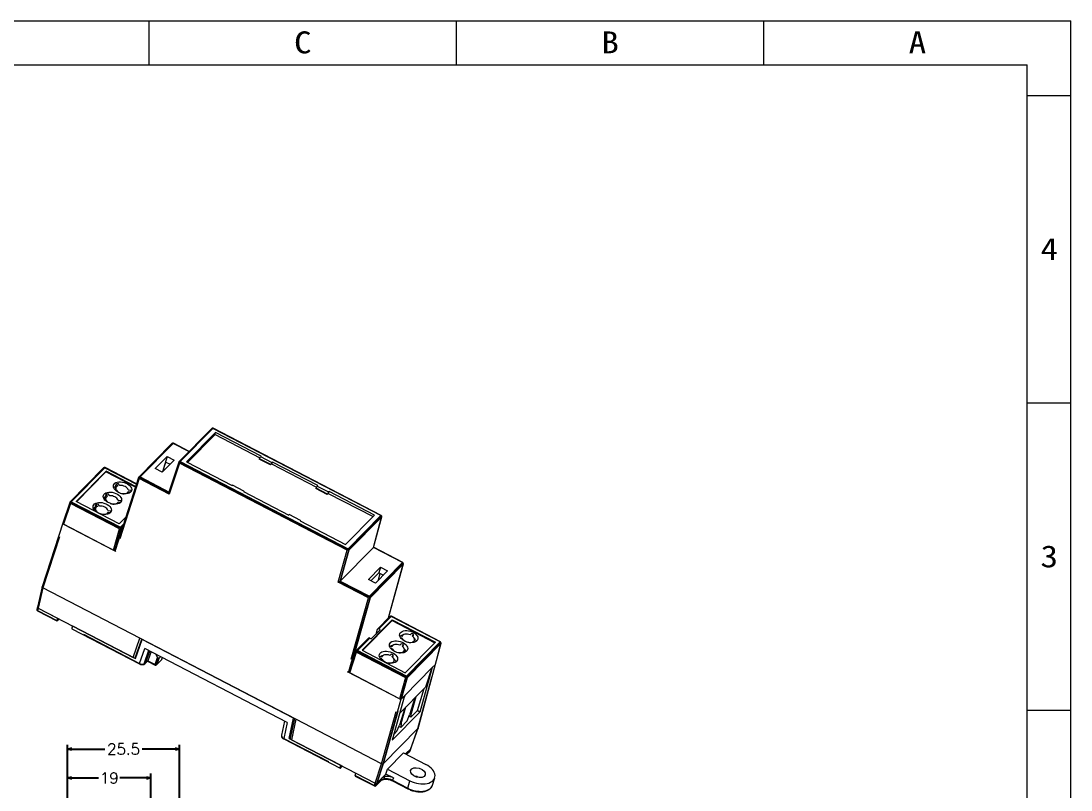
# Model space of a CAD drawing. Header units: millimetres. Extents: x 2553 to 2973, y 1029 to 1326.
# Drawn here: x 2733.4 to 2972.6, y 1150.9 to 1326.1 of the extents above; entities that cross this region are included whole.
import ezdxf
from ezdxf.enums import TextEntityAlignment as Align

# ---------------------------------------------------------------- set-up
doc = ezdxf.new("R2010")
doc.units = ezdxf.units.MM
doc.layers.add('16', color=7, linetype='Continuous', true_color=0xffffff)
doc.layers.add('dim', color=82, linetype='Continuous', lineweight=9)
doc.styles.add('TEXTSTYLE_0', font='txt', dxfattribs={"width": 0.8})
doc.styles.add('TXT', font='txt.shx', dxfattribs={"bigfont": 'gbcbig.shx'})
doc.dimstyles.new('1', dxfattribs={"dimtxt": 2.5, "dimasz": 1, "dimexe": 1, "dimexo": 1, "dimgap": 0.5, "dimtad": 0, "dimdec": 1, "dimzin": 9, "dimdsep": 46, "dimtxsty": 'TXT', "dimblk": 'OPEN30', "dimcen": 0.1, "dimclrd": 5, "dimclre": 5, "dimclrt": 2, "dimadec": 1, "dimazin": 0, "dimtfac": 1, "dimtdec": 1, "dimtmove": 0, "dimatfit": 3, "dimfxl": 1, "dimtfill": 1, "dimarcsym": 0})

# ---------------------------------------------------------------- blocks, each defined once
blk = doc.blocks.new('_Open30')
at = {"color": 0, "linetype": 'ByBlock', "lineweight": -2}
for p, q in [((-1, 0.27), (0, 0)), ((0, 0), (-1, -0.27)), ((0, 0), (-1, 0))]:
    blk.add_line(p, q, dxfattribs=at)
blk = doc.blocks.new('*D37')
at = {"color": 5, "lineweight": -2, "transparency": 16777216}
for p, q in [((2744.01, 1144.14), (2744.01, 1154.69)), ((2745.01, 1153.69), (2751.35, 1153.69)), ((2762.01, 1153.69), (2755.68, 1153.69)), ((2763.01, 1144.11), (2763.01, 1154.69))]:
    blk.add_line(p, q, dxfattribs=at)
at = {"layer": 'Defpoints', "color": 0, "lineweight": 18, "transparency": 16777216}
for p in [(2763.01, 1153.69), (2744.01, 1143.14), (2763.01, 1143.11)]:
    blk.add_point(p, dxfattribs=at)
at = {"color": 5, "lineweight": -2, "transparency": 16777216, "rotation": 180}
blk.add_blockref('_Open30', (2744.01, 1153.69), dxfattribs=at)
at = {"color": 5, "lineweight": -2, "transparency": 16777216}
blk.add_blockref('_Open30', (2763.01, 1153.69), dxfattribs=at)
at = {"color": 2, "lineweight": 18, "transparency": 16777216, "insert": (2753.51, 1153.69), "char_height": 2.5, "attachment_point": 5, "style": 'TXT', "bg_fill": 3, "box_fill_scale": 1.1, "bg_fill_color": 256, "bg_fill_true_color": 13158600, "bg_fill_transparency": 11544476}
blk.add_mtext('19', dxfattribs=at)
blk = doc.blocks.new('*D38')
at = {"color": 5, "lineweight": -2, "transparency": 16777216}
for p, q in [((2744.01, 1153.12), (2744.01, 1161.27)), ((2745.01, 1160.27), (2752.51, 1160.27)), ((2768.51, 1160.27), (2761.01, 1160.27)), ((2769.51, 1144.32), (2769.51, 1161.27))]:
    blk.add_line(p, q, dxfattribs=at)
at = {"layer": 'Defpoints', "color": 0, "lineweight": 18, "transparency": 16777216}
for p in [(2769.51, 1160.27), (2744.01, 1152.12), (2769.51, 1143.32)]:
    blk.add_point(p, dxfattribs=at)
at = {"color": 5, "lineweight": -2, "transparency": 16777216, "rotation": 180}
blk.add_blockref('_Open30', (2744.01, 1160.27), dxfattribs=at)
at = {"color": 5, "lineweight": -2, "transparency": 16777216}
blk.add_blockref('_Open30', (2769.51, 1160.27), dxfattribs=at)
at = {"color": 2, "lineweight": 18, "transparency": 16777216, "insert": (2756.76, 1160.27), "char_height": 2.5, "attachment_point": 5, "style": 'TXT', "bg_fill": 3, "box_fill_scale": 1.1, "bg_fill_color": 256, "bg_fill_true_color": 13158600, "bg_fill_transparency": 12182764}
blk.add_mtext('25.5', dxfattribs=at)
blk = doc.blocks.new('SUN_6HWZ35TKXU86YGHH1AY77V3D6FJ')
at = {"color": 7, "linetype": 'Continuous'}
for p, q in [((-420, 297), (0, 297)), ((-210, 287), (-210, 297)), ((-140, 287), (-140, 297)), ((-70, 287), (-70, 297)), ((0, 0), (0, 297)), ((-410, 287), (-10, 287)), ((-10, 10), (-10, 287)), ((-10, 280), (0, 280)), ((-10, 210), (0, 210)), ((-10, 140), (0, 140))]:
    blk.add_line(p, q, dxfattribs=at)
at = {"color": 2, "linetype": 'Continuous', "style": 'TEXTSTYLE_0', "width": 1.2}
for s, p, p2 in [('C', (-176.98, 289.63), (-172.98, 289.63)), ('B', (-106.98, 289.63), (-102.98, 289.63)), ('A', (-36.98, 289.63), (-32.98, 289.63)), ('4', (-6.95, 242.54), (-2.95, 242.54)), ('3', (-6.95, 172.54), (-2.95, 172.54))]:
    blk.add_text(s, height=5, dxfattribs=at).set_placement(p, p2, align=Align.FIT)

msp = doc.modelspace()

# ---------------------------------------------------------------- linework, layer by layer
at = {"layer": '16', "color": 7, "linetype": 'Continuous', "lineweight": 18}
for p, q in [((2776.85, 1233.317), (2769.406, 1225.758)), ((2771.104, 1225.689), (2777.705, 1232.391)), ((2777.631, 1231.917), (2771.364, 1225.554)), ((2815.425, 1213.506), (2777.202, 1233.372)), ((2777.534, 1231.819), (2777.705, 1232.391)), ((2777.631, 1231.917), (2787.825, 1226.619)), ((2788.076, 1227.001), (2777.705, 1232.391)), ((2767.767, 1229.883), (2760.233, 1222.235)), ((2771.693, 1228.081), (2768.119, 1229.939)), ((2788.076, 1227.001), (2787.985, 1226.908)), ((2766.673, 1226.932), (2763.942, 1224.158)), ((2768.27, 1226.102), (2765.539, 1223.328)), ((2766.673, 1226.932), (2765.627, 1223.418)), ((2765.699, 1223.491), (2766.386, 1225.666)), ((2766.386, 1225.666), (2767.349, 1225.166)), ((2766.673, 1226.932), (2768.27, 1226.102)), ((2769.334, 1225.641), (2767.099, 1218.762)), ((2771.104, 1225.689), (2781.475, 1220.299)), ((2787.712, 1226.417), (2787.689, 1226.34)), ((2790.271, 1224.998), (2787.689, 1226.34)), ((2787.712, 1226.417), (2787.985, 1226.908)), ((2790.294, 1225.075), (2787.712, 1226.417)), ((2787.985, 1226.908), (2790.567, 1225.566)), ((2790.544, 1225.276), (2790.271, 1224.998)), ((2790.294, 1225.075), (2790.271, 1224.998)), ((2790.567, 1225.566), (2790.294, 1225.075)), ((2790.499, 1225.229), (2800.734, 1219.91)), ((2790.544, 1225.276), (2790.658, 1225.659)), ((2790.658, 1225.659), (2790.567, 1225.566)), ((2800.986, 1220.291), (2790.658, 1225.659)), ((2752.225, 1224.338), (2744.585, 1216.581)), ((2745.945, 1216.648), (2752.792, 1223.6)), ((2746.015, 1216.612), (2752.747, 1223.447)), ((2759.704, 1220.689), (2752.578, 1224.394)), ((2752.792, 1223.6), (2752.747, 1223.447)), ((2759.469, 1219.953), (2752.747, 1223.447)), ((2759.517, 1220.105), (2752.792, 1223.6)), ((2765.539, 1223.328), (2763.942, 1224.158)), ((2755.029, 1219.864), (2754.809, 1219.343)), ((2755.01, 1219.819), (2754.844, 1220.018)), ((2760.161, 1222.116), (2754.848, 1205.527)), ((2755.43, 1220.23), (2755.078, 1220.65)), ((2755.925, 1220.336), (2755.573, 1220.756)), ((2781.566, 1220.391), (2781.475, 1220.299)), ((2784.148, 1219.049), (2781.566, 1220.391)), ((2800.622, 1219.707), (2800.895, 1220.198)), ((2800.986, 1220.291), (2800.895, 1220.198)), ((2800.895, 1220.198), (2803.477, 1218.856)), ((2752.566, 1217.629), (2752.409, 1217.101)), ((2752.716, 1217.516), (2752.497, 1216.995)), ((2752.697, 1217.471), (2752.531, 1217.67)), ((2753.117, 1217.882), (2752.765, 1218.302)), ((2753.612, 1217.988), (2753.26, 1218.408)), ((2755.51, 1218.851), (2755.48, 1218.82)), ((2756.026, 1218.582), (2756.022, 1218.578)), ((2757.827, 1219.347), (2758.488, 1219.241)), ((2757.849, 1218.973), (2758.453, 1218.876)), ((2784.148, 1219.049), (2784.057, 1218.957)), ((2784.057, 1218.957), (2794.385, 1213.589)), ((2784.239, 1218.928), (2784.148, 1219.049)), ((2784.222, 1218.871), (2784.239, 1218.928)), ((2800.599, 1219.631), (2800.622, 1219.707)), ((2803.181, 1218.289), (2800.599, 1219.631)), ((2803.204, 1218.365), (2800.622, 1219.707)), ((2803.181, 1218.289), (2803.454, 1218.566)), ((2803.181, 1218.289), (2803.204, 1218.365)), ((2803.477, 1218.856), (2803.204, 1218.365)), ((2803.409, 1218.52), (2813.605, 1213.22)), ((2803.454, 1218.566), (2803.568, 1218.949)), ((2803.568, 1218.949), (2803.477, 1218.856)), ((2813.939, 1213.558), (2803.568, 1218.949)), ((2744.513, 1216.463), (2742.956, 1211.71)), ((2755.757, 1211.549), (2745.945, 1216.648)), ((2750.119, 1214.723), (2750.277, 1215.252)), ((2750.404, 1215.168), (2750.184, 1214.647)), ((2750.385, 1215.124), (2750.218, 1215.323)), ((2750.804, 1215.534), (2750.453, 1215.954)), ((2751.299, 1215.64), (2750.947, 1216.06)), ((2753.197, 1216.503), (2753.167, 1216.472)), ((2753.713, 1216.234), (2753.709, 1216.23)), ((2755.514, 1216.999), (2756.176, 1216.893)), ((2755.536, 1216.625), (2756.14, 1216.528)), ((2750.884, 1214.155), (2750.854, 1214.124)), ((2751.401, 1213.886), (2751.397, 1213.882)), ((2753.202, 1214.651), (2753.863, 1214.545)), ((2753.223, 1214.277), (2753.828, 1214.18)), ((2755.757, 1211.549), (2757.269, 1213.084)), ((2794.476, 1213.681), (2794.385, 1213.589)), ((2797.058, 1212.339), (2794.476, 1213.681)), ((2807.338, 1206.856), (2813.939, 1213.558)), ((2813.698, 1206.228), (2815.576, 1213.162)), ((2742.955, 1211.709), (2738.243, 1197.206)), ((2754.998, 1205.301), (2743.105, 1211.482)), ((2743.106, 1211.483), (2754.467, 1205.578)), ((2797.058, 1212.339), (2796.967, 1212.247)), ((2796.967, 1212.247), (2807.338, 1206.856)), ((2797.149, 1212.218), (2797.058, 1212.339)), ((2797.149, 1212.218), (2797.132, 1212.161)), ((2754.868, 1205.589), (2754.861, 1205.582)), ((2813.671, 1206.188), (2806.141, 1198.543)), ((2820.356, 1202.788), (2813.703, 1206.246)), ((2812.532, 1198.904), (2815.263, 1201.677)), ((2814.129, 1198.074), (2816.86, 1200.847)), ((2815.263, 1201.677), (2814.898, 1200.452)), ((2815.263, 1201.677), (2816.86, 1200.847)), ((2817.129, 1190.173), (2820.507, 1202.443)), ((2814.129, 1198.074), (2812.532, 1198.904)), ((2813.088, 1198.615), (2814.898, 1200.452)), ((2814.815, 1198.876), (2815.233, 1200.279)), ((2814.884, 1198.841), (2814.815, 1198.876)), ((2814.898, 1200.452), (2815.939, 1199.912)), ((2738.248, 1197.224), (2737.152, 1192.618)), ((2760.49, 1185.508), (2738.397, 1196.991)), ((2737.152, 1192.618), (2737.022, 1192.072)), ((2737.176, 1191.736), (2741.536, 1189.47)), ((2737.305, 1192.4), (2741.686, 1190.122)), ((2737.305, 1192.4), (2758.947, 1181.151)), ((2741.686, 1190.122), (2741.535, 1189.59)), ((2742.034, 1189.942), (2741.606, 1189.507)), ((2817.977, 1189.721), (2811.13, 1182.769)), ((2817.931, 1189.568), (2811.199, 1182.733)), ((2817.41, 1190.459), (2814.614, 1187.62)), ((2828.937, 1184.706), (2817.762, 1190.514)), ((2817.931, 1189.568), (2817.977, 1189.721)), ((2817.931, 1189.568), (2827.673, 1184.504)), ((2817.977, 1189.721), (2827.788, 1184.621)), ((2745.129, 1188.333), (2744.978, 1187.801)), ((2744.978, 1187.681), (2760.403, 1179.664)), ((2745.129, 1188.333), (2759.463, 1180.883)), ((2813.196, 1185.378), (2815.245, 1187.458)), ((2814.571, 1187.548), (2814.202, 1186.399)), ((2815.245, 1187.458), (2814.896, 1187.639)), ((2822.014, 1186.311), (2822.323, 1186.625)), ((2822.53, 1186.043), (2822.839, 1186.357)), ((2759.463, 1180.883), (2761.006, 1185.239)), ((2796.002, 1167.051), (2760.49, 1185.508)), ((2795.486, 1167.319), (2761.006, 1185.239)), ((2812.565, 1185.54), (2809.769, 1182.701)), ((2812.847, 1185.559), (2813.196, 1185.378)), ((2820.191, 1185.921), (2819.674, 1186.004)), ((2819.701, 1183.963), (2820.01, 1184.277)), ((2820.213, 1185.547), (2819.883, 1185.6)), ((2820.213, 1185.985), (2820.187, 1185.922)), ((2820.217, 1183.695), (2820.527, 1184.009)), ((2827.788, 1184.621), (2820.941, 1177.67)), ((2822.115, 1184.558), (2822.154, 1184.511)), ((2822.61, 1184.664), (2822.716, 1184.537)), ((2822.943, 1184.585), (2823.044, 1185.142)), ((2827.815, 1179.612), (2829.088, 1184.363)), ((2794.03, 1166.356), (2761.614, 1183.204)), ((2763.027, 1182.47), (2762.306, 1180.393)), ((2764.047, 1181.94), (2764.499, 1181.121)), ((2809.698, 1182.584), (2808.14, 1177.83)), ((2811.13, 1182.769), (2820.941, 1177.67)), ((2817.878, 1183.573), (2817.362, 1183.656)), ((2817.388, 1181.615), (2817.698, 1181.929)), ((2817.9, 1183.199), (2817.57, 1183.252)), ((2817.901, 1183.637), (2817.874, 1183.574)), ((2817.905, 1181.347), (2818.214, 1181.661)), ((2819.802, 1182.21), (2819.841, 1182.163)), ((2820.297, 1182.316), (2820.403, 1182.189)), ((2820.63, 1182.237), (2820.731, 1182.794)), ((2821.018, 1182.394), (2820.69, 1182.564)), ((2761.676, 1179.73), (2762.275, 1180.338)), ((2762.246, 1180.309), (2763.951, 1179.423)), ((2764.303, 1179.479), (2765.439, 1180.632)), ((2764.822, 1180.921), (2765.223, 1181.328)), ((2765.505, 1180.734), (2765.649, 1181.107)), ((2815.566, 1181.225), (2815.049, 1181.308)), ((2815.587, 1180.851), (2815.258, 1180.904)), ((2815.588, 1181.289), (2815.561, 1181.226)), ((2817.49, 1179.862), (2817.529, 1179.815)), ((2817.984, 1179.968), (2818.09, 1179.841)), ((2818.317, 1179.889), (2818.419, 1180.446)), ((2823.856, 1164.996), (2827.816, 1179.612)), ((2827.011, 1178.775), (2827.785, 1179.56)), ((2827.786, 1179.561), (2827.08, 1178.844)), ((2819.651, 1171.698), (2807.758, 1177.879)), ((2808.16, 1177.892), (2808.152, 1177.884)), ((2819.651, 1171.699), (2808.29, 1177.603)), ((2820.82, 1172.489), (2827.011, 1178.775)), ((2827.08, 1178.844), (2824.289, 1168.711)), ((2827.011, 1178.775), (2825.558, 1174.402)), ((2819.644, 1168.397), (2825.558, 1174.402)), ((2820.752, 1172.419), (2817.961, 1162.287)), ((2820.752, 1172.419), (2820.045, 1171.703)), ((2820.82, 1172.489), (2820.046, 1171.703)), ((2820.82, 1172.489), (2820.533, 1171.625)), ((2822.323, 1168.447), (2823.403, 1172.214)), ((2823.725, 1169.076), (2825.204, 1174.042)), ((2820.814, 1169.585), (2819.615, 1165.697)), ((2820.01, 1166.099), (2821.09, 1169.866)), ((2823.127, 1171.933), (2821.927, 1168.045)), ((2794.484, 1162.681), (2795.486, 1167.319)), ((2795.703, 1167.206), (2794.745, 1162.773)), ((2824.289, 1168.711), (2817.961, 1162.287)), ((2821.361, 1166.676), (2821.927, 1168.045)), ((2822.211, 1167.539), (2821.805, 1167.75)), ((2822.089, 1168.568), (2822.323, 1168.447)), ((2823.725, 1169.076), (2822.211, 1167.539)), ((2822.211, 1167.539), (2822.323, 1168.447)), ((2824.289, 1168.711), (2823.678, 1169.029)), ((2793.431, 1166.667), (2792.732, 1163.429)), ((2815.513, 1156.91), (2796.002, 1167.051)), ((2815.908, 1156.914), (2823.829, 1164.957)), ((2819.048, 1164.328), (2819.615, 1165.697)), ((2819.899, 1165.191), (2819.493, 1165.402)), ((2819.776, 1166.22), (2820.01, 1166.099)), ((2819.899, 1165.191), (2821.361, 1166.676)), ((2820.01, 1166.099), (2819.899, 1165.191)), ((2822.213, 1160.403), (2823.862, 1165.015)), ((2793.244, 1162.595), (2806.086, 1155.921)), ((2794.793, 1162.995), (2794.484, 1162.681)), ((2794.484, 1162.681), (2806.236, 1156.573)), ((2795, 1162.413), (2814.06, 1152.506)), ((2818.32, 1163.588), (2819.048, 1164.328)), ((2821.005, 1159.161), (2822.186, 1160.36)), ((2821.052, 1159.208), (2822.186, 1160.36)), ((2822.018, 1159.856), (2822.213, 1160.403)), ((2820.528, 1159.409), (2816.886, 1155.711)), ((2820.528, 1159.409), (2825.647, 1156.748)), ((2821.248, 1159.035), (2821.949, 1159.747)), ((2806.086, 1156.04), (2806.236, 1156.573)), ((2806.156, 1155.957), (2806.584, 1156.392)), ((2816.499, 1154.586), (2816.886, 1155.711)), ((2816.886, 1155.711), (2822.005, 1153.051)), ((2809.528, 1154.251), (2809.679, 1154.783)), ((2809.529, 1154.131), (2813.889, 1151.865)), ((2809.679, 1154.783), (2814.06, 1152.506)), ((2814.241, 1151.921), (2815.364, 1153.061)), ((2814.455, 1152.511), (2816.499, 1154.586)), ((2814.455, 1152.511), (2815.589, 1153.662)), ((2818.222, 1153.691), (2816.499, 1154.586)), ((2818.039, 1153.039), (2821.502, 1151.239)), ((2827.158, 1152.074), (2827.66, 1153.758))]:
    msp.add_line(p, q, dxfattribs=at)
at = {"layer": '16', "color": 7, "linetype": 'Continuous', "lineweight": 13}
for p, q in [((2777.132, 1233.336), (2769.688, 1225.778)), ((2815.355, 1213.47), (2777.132, 1233.336)), ((2768.049, 1229.902), (2760.516, 1222.254)), ((2771.646, 1228.033), (2768.049, 1229.902)), ((2769.484, 1225.412), (2767.179, 1218.318)), ((2807.706, 1205.546), (2769.484, 1225.412)), ((2769.579, 1225.627), (2807.802, 1205.76)), ((2769.688, 1225.778), (2807.911, 1205.912)), ((2752.508, 1224.357), (2744.867, 1216.6)), ((2752.508, 1224.357), (2759.684, 1220.627)), ((2760.516, 1222.254), (2767.119, 1218.822)), ((2760.311, 1221.888), (2755.914, 1208.158)), ((2767.179, 1218.318), (2760.311, 1221.888)), ((2767.087, 1218.631), (2760.407, 1222.103)), ((2744.663, 1216.235), (2743.106, 1211.483)), ((2755.838, 1210.427), (2744.663, 1216.235)), ((2755.934, 1210.642), (2744.759, 1216.45)), ((2744.867, 1216.6), (2756.041, 1210.792)), ((2807.911, 1205.912), (2815.355, 1213.47)), ((2815.537, 1213.265), (2808.092, 1205.706)), ((2815.546, 1213.11), (2808.101, 1205.552)), ((2813.671, 1206.188), (2815.546, 1213.11)), ((2754.467, 1205.578), (2755.838, 1210.427)), ((2754.749, 1205.529), (2756.12, 1210.38)), ((2756.232, 1210.432), (2754.861, 1205.582)), ((2756.041, 1210.792), (2756.772, 1211.534)), ((2756.223, 1210.587), (2756.587, 1210.956)), ((2756.509, 1210.713), (2756.232, 1210.432)), ((2742.178, 1208.629), (2738.397, 1196.99)), ((2805.681, 1198.307), (2807.706, 1205.546)), ((2807.989, 1205.499), (2806.018, 1198.455)), ((2808.101, 1205.552), (2806.141, 1198.543)), ((2820.286, 1202.752), (2813.672, 1206.19)), ((2812.753, 1195.104), (2820.286, 1202.752)), ((2812.935, 1194.897), (2820.468, 1202.546)), ((2820.477, 1202.391), (2812.944, 1194.743)), ((2817.106, 1190.151), (2820.477, 1202.391)), ((2812.549, 1194.738), (2805.681, 1198.307)), ((2812.645, 1194.953), (2805.964, 1198.425)), ((2806.139, 1198.541), (2812.753, 1195.104)), ((2738.397, 1196.991), (2737.305, 1192.4)), ((2812.832, 1194.691), (2808.04, 1177.831)), ((2808.578, 1180.765), (2812.549, 1194.738)), ((2812.944, 1194.743), (2808.973, 1180.77)), ((2737.305, 1192.4), (2737.175, 1191.856)), ((2737.175, 1191.856), (2741.535, 1189.59)), ((2817.692, 1190.478), (2814.896, 1187.639)), ((2828.867, 1184.67), (2817.692, 1190.478)), ((2747.64, 1186.417), (2760.402, 1179.784)), ((2758.947, 1181.151), (2760.49, 1185.508)), ((2759.428, 1181.072), (2760.92, 1185.284)), ((2812.847, 1185.559), (2810.051, 1182.72)), ((2821.226, 1176.913), (2828.867, 1184.67)), ((2829.048, 1184.465), (2821.407, 1176.707)), ((2829.058, 1184.31), (2821.417, 1176.553)), ((2827.785, 1179.56), (2829.058, 1184.31)), ((2760.402, 1179.784), (2761.614, 1183.204)), ((2762.474, 1182.757), (2761.363, 1179.619)), ((2762.72, 1182.629), (2761.716, 1179.794)), ((2808.29, 1177.603), (2809.848, 1182.356)), ((2809.848, 1182.356), (2821.022, 1176.548)), ((2809.943, 1182.571), (2821.118, 1176.763)), ((2821.226, 1176.913), (2810.051, 1182.72)), ((2761.716, 1179.794), (2762.306, 1180.393)), ((2762.306, 1180.393), (2763.949, 1179.539)), ((2763.949, 1179.539), (2764.499, 1181.121)), ((2764.236, 1179.487), (2764.726, 1180.898)), ((2764.822, 1180.921), (2764.344, 1179.543)), ((2765.479, 1180.696), (2764.344, 1179.543)), ((2765.479, 1180.696), (2765.64, 1181.111)), ((2821.022, 1176.548), (2819.651, 1171.699)), ((2821.305, 1176.501), (2819.933, 1171.65)), ((2820.046, 1171.703), (2821.417, 1176.553)), ((2823.829, 1164.957), (2827.001, 1176.665)), ((2819.933, 1171.649), (2815.795, 1156.861)), ((2815.513, 1156.91), (2818.842, 1168.809)), ((2819.237, 1168.813), (2815.908, 1156.914)), ((2794.03, 1166.356), (2793.243, 1162.715)), ((2796.002, 1167.051), (2795, 1162.413)), ((2822.186, 1160.36), (2823.829, 1164.957)), ((2793.243, 1162.715), (2803.424, 1157.424)), ((2821.991, 1159.815), (2822.186, 1160.36)), ((2821.052, 1159.208), (2821.031, 1159.148)), ((2821.231, 1159.044), (2821.991, 1159.815)), ((2814.06, 1152.506), (2815.513, 1156.91)), ((2815.8, 1156.862), (2814.347, 1152.458)), ((2815.908, 1156.914), (2814.455, 1152.511)), ((2809.528, 1154.251), (2813.888, 1151.985)), ((2814.283, 1151.989), (2815.405, 1153.129)), ((2815.405, 1153.129), (2815.589, 1153.662)), ((2816.118, 1153.478), (2816.301, 1154.01)), ((2818.222, 1153.691), (2818.041, 1153.166)), ((2818.041, 1153.166), (2821.504, 1151.366)), ((2821.504, 1151.366), (2822.005, 1153.051)), ((2813.888, 1151.985), (2814.06, 1152.506)), ((2814.174, 1151.934), (2814.347, 1152.458)), ((2814.455, 1152.511), (2814.283, 1151.989))]:
    msp.add_line(p, q, dxfattribs=at)
at = {"layer": '16', "color": 7, "linetype": 'Continuous', "lineweight": 18}
for centre, start, end in [((2777.064, 1233.106), 62.53713, 135.4341), ((2767.98, 1229.672), 62.53713, 135.4341), ((2769.619, 1225.548), 135.4341, 162.00113), ((2752.439, 1224.127), 62.53713, 135.4341), ((2760.447, 1222.024), 135.4341, 162.23963), ((2744.799, 1216.37), 135.4341, 161.8571), ((2815.287, 1213.24), 344.84268, 62.53713), ((2820.218, 1202.522), 344.60439, 62.53713), ((2737.314, 1192.003), 166.61609, 242.53713), ((2817.624, 1190.248), 62.53713, 135.4341), ((2828.798, 1184.44), 345.00352, 62.53713), ((2809.983, 1182.491), 135.4341, 161.8571), ((2764.089, 1179.689), 242.53713, 315.4341), ((2765.225, 1180.842), 315.4341, 338.8203), ((2821.735, 1159.957), 315.4341, 340.32473), ((2814.027, 1152.131), 242.53713, 315.4341)]:
    msp.add_arc(centre, 0.3, start, end, dxfattribs=at)
at = {"layer": '16', "color": 7, "linetype": 'Continuous', "lineweight": 13}
for centre, major_axis, ratio, start_param, end_param in [((2777.064, 1233.106), (-0.214, 0.211), 0.7609959, 5.0966277, 6.283164), ((2777.064, 1233.106), (0.138, 0.266), 0.2431887, 6.2831696, 6.9520135), ((2767.98, 1229.672), (-0.214, 0.211), 0.7609959, 5.0966277, 6.2831771), ((2767.98, 1229.672), (0.138, 0.266), 0.2431887, 6.2831696, 6.9520135), ((2769.619, 1225.548), (0.285, -0.093), 0.5976037, 3.1416055, 4.417803), ((2769.619, 1225.548), (-0.214, 0.211), 0.7609959, 5.0966277, 6.283164), ((2769.619, 1225.548), (0.138, 0.266), 0.2431887, 0.6688282, 2.2291525), ((2752.439, 1224.127), (0.214, -0.211), 0.7609959, 1.955035, 3.1415713), ((2752.439, 1224.127), (-0.138, -0.266), 0.2431887, 3.1415906, 3.8104208), ((2760.447, 1222.024), (-0.214, 0.211), 0.7609959, 5.0966277, 6.2831771), ((2760.447, 1222.024), (-0.138, -0.266), 0.2431887, 3.8104208, 5.3707452), ((2760.447, 1222.024), (0.286, -0.092), 0.5967875, 3.141591, 4.4153171), ((2744.799, 1216.37), (0.285, -0.093), 0.5922333, 3.1416066, 4.4191767), ((2744.799, 1216.37), (0.214, -0.211), 0.7609959, 1.955035, 3.1415713), ((2744.799, 1216.37), (0.138, 0.266), 0.2431887, 0.6688282, 2.2221712), ((2815.287, 1213.24), (0.138, 0.266), 0.2431887, 6.2831696, 6.9520135), ((2815.287, 1213.24), (-0.214, 0.211), 0.7609959, 3.5432847, 5.0966277), ((2815.287, 1213.24), (0.29, -0.078), 0.6050512, 5.9589551, 6.2831883), ((2755.973, 1210.562), (0.138, 0.266), 0.2431887, 0.6688282, 2.2221712), ((2755.973, 1210.562), (0.289, -0.082), 0.5837461, 4.3949757, 5.9654674), ((2755.973, 1210.562), (-0.214, 0.211), 0.7609959, 3.5432847, 5.0966277), ((2807.842, 1205.682), (0.138, 0.266), 0.2431887, 0.6688282, 2.2291525), ((2807.842, 1205.682), (0.289, -0.081), 0.5891157, 4.3932713, 5.9638849), ((2807.842, 1205.682), (-0.214, 0.211), 0.7609959, 3.5432847, 5.0966277), ((2820.218, 1202.522), (-0.138, -0.266), 0.2431887, 3.1415769, 3.8104208), ((2820.218, 1202.522), (-0.214, 0.211), 0.7609959, 3.539794, 5.0966277), ((2820.218, 1202.522), (0.289, -0.08), 0.6059334, 5.9614367, 6.2831996), ((2812.685, 1194.874), (0.138, 0.266), 0.2431887, 0.6688282, 2.2291525), ((2812.685, 1194.874), (0.289, -0.082), 0.589997, 4.3956913, 5.9663414), ((2812.685, 1194.874), (-0.214, 0.211), 0.7609959, 3.539794, 5.0966277), ((2737.314, 1192.003), (-0.292, 0.069), 0.6187801, 0.0000026, 1.2268016), ((2737.314, 1192.003), (-0.138, -0.266), 0.2431887, 5.4161238, 6.2831849), ((2817.624, 1190.248), (0.214, -0.211), 0.7609959, 1.955035, 3.1415713), ((2817.624, 1190.248), (-0.138, -0.266), 0.2431887, 3.1415906, 3.8104208), ((2828.798, 1184.44), (-0.138, -0.266), 0.2431887, 3.1415906, 3.8104208), ((2828.798, 1184.44), (-0.214, 0.211), 0.7609959, 3.5432847, 5.0966277), ((2828.798, 1184.44), (0.29, -0.078), 0.6103045, 5.9572492, 6.283202), ((2809.983, 1182.491), (-0.285, 0.093), 0.5922333, 0.0000139, 1.277584), ((2809.983, 1182.491), (0.214, -0.211), 0.7609959, 1.955035, 3.1415713), ((2809.983, 1182.491), (0.138, 0.266), 0.2431887, 0.6688282, 2.2221712), ((2760.541, 1179.93), (0.138, 0.266), 0.2431887, 2.2745311, 3.1411262), ((2760.859, 1180.255), (0.954, -0.301), 0.6132272, 4.4140762, 5.983046), ((2761.462, 1179.941), (-0.214, 0.211), 0.7609959, 3.1406734, 3.4734715), ((2764.089, 1179.689), (0.138, 0.266), 0.2431887, 2.2919844, 3.1415758), ((2764.089, 1179.689), (-0.283, 0.098), 0.65229, 1.2909141, 2.8589714), ((2764.089, 1179.689), (-0.214, 0.211), 0.7609959, 3.1415757, 3.4734715), ((2765.225, 1180.842), (0.214, -0.211), 0.7609959, 6.2831684, 6.6150642), ((2765.225, 1180.842), (-0.28, 0.108), 0.572744, 2.8807845, 3.1415961), ((2821.157, 1176.683), (0.138, 0.266), 0.2431887, 0.6688282, 2.2221712), ((2821.157, 1176.683), (-0.214, 0.211), 0.7609959, 3.5432847, 5.0966277), ((2821.157, 1176.683), (-0.289, 0.082), 0.5837461, 1.253383, 2.8238748), ((2793.702, 1163.185), (0.966, -0.263), 0.6049747, 3.1739372, 4.3879027), ((2821.735, 1159.957), (-0.214, 0.211), 0.7609959, 3.1415802, 3.4909248), ((2821.735, 1159.957), (-0.282, 0.101), 0.5826597, 2.864854, 3.1416171), ((2815.15, 1153.271), (-0.214, 0.211), 0.7609959, 3.1415802, 3.4909248), ((2817.131, 1152.242), (1.921, -0.56), 0.5997799, 1.2582455, 2.8290418), ((2818.178, 1153.305), (0.138, 0.266), 0.2431887, 2.2396245, 3.1412084), ((2814.027, 1152.131), (0.138, 0.266), 0.2431887, 2.2745311, 3.1415923), ((2814.027, 1152.131), (-0.285, 0.094), 0.6357441, 1.2802242, 2.8498026), ((2814.027, 1152.131), (-0.214, 0.211), 0.7609959, 3.1415802, 3.4909248), ((2821.64, 1151.505), (0.138, 0.266), 0.2431887, 2.2396245, 3.141085), ((2823.325, 1153.215), (-3.834, 1.142), 0.601452, 1.2614867, 3.1080067)]:
    msp.add_ellipse(centre, major_axis=major_axis, ratio=ratio, start_param=start_param, end_param=end_param, dxfattribs=at)
at = {"layer": '16', "color": 7, "linetype": 'Continuous', "lineweight": 18}
for centre, major_axis in [((2756.542, 1219.769), (2.061, -0.614)), ((2754.229, 1217.421), (2.061, -0.614)), ((2751.916, 1215.073), (2.061, -0.614)), ((2821.726, 1185.89), (2.061, -0.614)), ((2819.413, 1183.542), (2.061, -0.614)), ((2817.101, 1181.194), (2.061, -0.614)), ((2823.826, 1154.9), (-1.677, 0.499))]:
    msp.add_ellipse(centre, major_axis=major_axis, ratio=0.601452, dxfattribs=at)
for centre, major_axis, ratio, start_param, end_param in [((2756.245, 1218.774), (2.061, -0.614), 0.601452, 2.481634, 2.7283629), ((2757.209, 1222.012), (7.324, 19.234), 0.0735975, 1.6696425, 1.7026005), ((2756.428, 1219.386), (1.418, -0.422), 0.601452, 2.5128002, 4.1989635), ((2756.428, 1219.386), (2.061, -0.614), 0.601452, 2.1686926, 2.448676), ((2756.428, 1219.386), (1.418, -0.422), 0.601452, 0.4184051, 2.1045684), ((2753.932, 1216.426), (2.061, -0.614), 0.601452, 2.481634, 2.7283629), ((2754.897, 1219.664), (7.324, 19.234), 0.0735974, 1.6696424, 1.7026005), ((2754.115, 1217.038), (1.418, -0.422), 0.601452, 2.5128002, 4.1989635), ((2754.115, 1217.038), (2.061, -0.614), 0.601452, 2.1686926, 2.448676), ((2754.115, 1217.038), (1.418, -0.422), 0.601452, 0.4184051, 2.1045684), ((2756.428, 1219.386), (1.418, -0.422), 0.601452, 4.6071953, 6.2933586), ((2756.428, 1219.386), (2.061, -0.614), 0.601452, 0.1550767, 0.3542809), ((2767.315, 1218.455), (-0.156, 0.382), 0.4372178, 0.4764797, 1.7526815), ((2751.62, 1214.078), (2.061, -0.614), 0.601452, 2.481634, 2.7283629), ((2752.584, 1217.316), (7.324, 19.234), 0.0735974, 1.6696424, 1.7026005), ((2751.802, 1214.69), (1.418, -0.422), 0.601452, 2.5128002, 4.1989635), ((2751.802, 1214.69), (2.061, -0.614), 0.601452, 2.1686926, 2.448676), ((2751.802, 1214.69), (1.418, -0.422), 0.601452, 0.4184051, 2.1045684), ((2754.115, 1217.038), (1.418, -0.422), 0.601452, 4.6071953, 6.2933586), ((2754.115, 1217.038), (2.061, -0.614), 0.601452, 0.1550767, 0.3542809), ((2751.802, 1214.69), (1.418, -0.422), 0.601452, 4.6071953, 6.2933586), ((2751.802, 1214.69), (2.061, -0.614), 0.601452, 0.1550767, 0.3542809), ((2743.242, 1211.621), (0.288, -0.086), 0.6013458, 3.1250917, 4.4026625), ((2743.242, 1211.621), (0.288, -0.086), 0.6013405, 3.1266927, 4.4028895), ((2754.603, 1205.716), (0.288, -0.086), 0.6015582, 4.4034965, 5.9739882), ((2755.135, 1205.439), (0.288, -0.086), 0.6013801, 3.129181, 4.4029056), ((2813.412, 1206.323), (0.288, -0.086), 0.6008461, 5.9744837, 5.9847617), ((2813.35, 1206.092), (0.347, 0.152), 0.2226651, 5.7917998, 6.1057402), ((2805.817, 1198.443), (0.349, 0.152), 0.2108637, 4.223652, 5.7839773), ((2805.882, 1198.677), (0.288, -0.086), 0.6010086, 5.9643123, 5.9745909), ((2737.442, 1192.538), (0.288, -0.085), 0.6010267, 3.1746146, 4.4014133), ((2737.442, 1192.538), (0.288, -0.085), 0.6010267, 3.1746146, 4.4014133), ((2741.674, 1189.736), (-0.138, -0.266), 0.2431887, 5.4161238, 6.9520135), ((2745.117, 1187.947), (-0.138, -0.266), 0.2431887, 5.4161238, 6.2831849), ((2814.828, 1187.409), (0.214, -0.211), 0.7609959, 1.955035, 3.5083781), ((2821.612, 1185.507), (1.418, -0.422), 0.601452, 1.4656026, 3.151766), ((2821.612, 1185.507), (2.061, -0.614), 0.601452, 1.1214951, 1.4014784), ((2822.394, 1188.133), (3.803, 19.802), 0.0384388, 4.6050212, 4.6299812), ((2812.779, 1185.329), (-0.214, 0.211), 0.7609959, 5.0966277, 6.283164), ((2819.299, 1183.159), (1.418, -0.422), 0.601452, 1.4656026, 3.151766), ((2821.43, 1184.895), (2.061, -0.614), 0.601452, 2.2479238, 2.6839548), ((2819.299, 1183.159), (2.061, -0.614), 0.601452, 1.1214951, 1.4014784), ((2821.612, 1185.507), (1.418, -0.422), 0.601452, 3.5599977, 5.2461611), ((2820.081, 1185.785), (3.803, 19.802), 0.0384387, 4.6050213, 4.6299814), ((2821.612, 1185.507), (1.418, -0.422), 0.601452, 5.6543928, 7.3405562), ((2821.43, 1184.895), (2.061, -0.614), 0.601452, 0.413235, 0.8936614), ((2816.804, 1180.199), (2.061, -0.614), 0.601452, 2.2479238, 2.6839548), ((2816.987, 1180.811), (1.418, -0.422), 0.601452, 1.4656026, 3.151766), ((2819.117, 1182.547), (2.061, -0.614), 0.601452, 2.2428696, 2.6839548), ((2816.987, 1180.811), (2.061, -0.614), 0.601452, 1.1214951, 1.4014784), ((2819.299, 1183.159), (1.418, -0.422), 0.601452, 3.5599977, 5.2461611), ((2817.769, 1183.437), (3.803, 19.803), 0.038439, 4.6050203, 4.6299807), ((2819.299, 1183.159), (1.418, -0.422), 0.601452, 5.6543928, 7.3405562), ((2819.117, 1182.547), (2.061, -0.614), 0.601452, 0.413235, 0.8936614), ((2759.174, 1181.383), (0.479, -0.144), 0.6017134, 4.4060535, 5.7573528), ((2762.188, 1180.677), (-0.056, 0.356), 0.3585389, 3.4004389, 3.7323362), ((2764.635, 1181.261), (-0.159, 0.359), 0.4691217, 1.7569295, 3.3249868), ((2816.987, 1180.811), (1.418, -0.422), 0.601452, 3.5599977, 5.2461611), ((2816.987, 1180.811), (1.418, -0.422), 0.601452, 5.6543928, 7.3405562), ((2816.804, 1180.199), (2.061, -0.614), 0.601452, 0.413235, 0.8936614), ((2827.527, 1179.695), (0.288, -0.086), 0.6013458, 5.9737634, 6.2997136), ((2827.527, 1179.695), (0.288, -0.086), 0.6013405, 5.9738686, 6.2981048), ((2807.894, 1178.018), (0.288, -0.086), 0.6014821, 4.403306, 5.9739561), ((2808.427, 1177.742), (0.288, -0.086), 0.6013458, 3.1250917, 4.4026625), ((2819.788, 1171.837), (0.288, -0.086), 0.6015582, 4.4034965, 5.9739882), ((2819.787, 1171.837), (0.288, -0.086), 0.601468, 4.4033899, 5.9740035), ((2793.382, 1162.862), (0.138, 0.266), 0.2431887, 2.2745311, 3.1415923), ((2795.229, 1162.643), (0.48, -0.142), 0.6004417, 3.1870878, 4.4010534), ((2821.927, 1160.494), (0.288, -0.085), 0.6010267, 5.9734276, 6.2501893), ((2821.927, 1160.494), (0.288, -0.085), 0.6010267, 5.9734276, 6.2501893), ((2822.774, 1158.313), (1.918, -0.572), 0.6011535, 2.8326597, 2.8837354), ((2806.224, 1156.187), (0.138, 0.266), 0.2431887, 2.2745311, 3.8104208), ((2823.826, 1154.9), (-3.834, 1.142), 0.601452, 1.2614867, 4.4030794), ((2809.667, 1154.398), (-0.138, -0.266), 0.2431887, 5.4161238, 6.2831849), ((2817.311, 1152.767), (1.918, -0.572), 0.6011535, 1.2618634, 2.8326597), ((2823.256, 1152.985), (-1.677, 0.499), 0.601452, 4.3910039, 5.0338524), ((2814.197, 1152.645), (0.288, -0.086), 0.6018764, 4.4047483, 5.9743267), ((2814.197, 1152.645), (0.288, -0.086), 0.6018764, 4.4047483, 5.9743267), ((2823.325, 1153.215), (-3.834, 1.142), 0.601452, 3.1080069, 3.1415828)]:
    msp.add_ellipse(centre, major_axis=major_axis, ratio=ratio, start_param=start_param, end_param=end_param, dxfattribs=at)
for points in [[(2757.757, 1218.488), (2757.788, 1218.65), (2757.818, 1218.811), (2757.849, 1218.973)], [(2755.445, 1216.14), (2755.475, 1216.302), (2755.506, 1216.463), (2755.536, 1216.625)], [(2753.132, 1213.792), (2753.163, 1213.954), (2753.193, 1214.115), (2753.223, 1214.277)], [(2820.139, 1185.342), (2820.163, 1185.41), (2820.188, 1185.479), (2820.213, 1185.547)], [(2817.826, 1182.994), (2817.851, 1183.062), (2817.875, 1183.131), (2817.9, 1183.199)], [(2815.513, 1180.646), (2815.538, 1180.714), (2815.563, 1180.783), (2815.587, 1180.851)]]:
    msp.add_open_spline(points, degree=3, dxfattribs=at)
for points, knots in [([(2738.397, 1196.991), (2738.395, 1196.992), (2738.39, 1196.994), (2738.383, 1196.998), (2738.376, 1197.002), (2738.37, 1197.006), (2738.363, 1197.01), (2738.357, 1197.014), (2738.351, 1197.018), (2738.345, 1197.023), (2738.339, 1197.027), (2738.333, 1197.031), (2738.327, 1197.036), (2738.322, 1197.041), (2738.316, 1197.045), (2738.311, 1197.05), (2738.306, 1197.055), (2738.301, 1197.06), (2738.296, 1197.064), (2738.292, 1197.069), (2738.287, 1197.074), (2738.283, 1197.079), (2738.279, 1197.084), (2738.275, 1197.09), (2738.272, 1197.095), (2738.268, 1197.1), (2738.265, 1197.105), (2738.262, 1197.11), (2738.259, 1197.115), (2738.257, 1197.121), (2738.254, 1197.126), (2738.252, 1197.131), (2738.25, 1197.136), (2738.248, 1197.141), (2738.247, 1197.147), (2738.245, 1197.152), (2738.244, 1197.157), (2738.243, 1197.162), (2738.242, 1197.167), (2738.242, 1197.172), (2738.241, 1197.178), (2738.241, 1197.183), (2738.241, 1197.188), (2738.242, 1197.193), (2738.242, 1197.197), (2738.243, 1197.202), (2738.244, 1197.207), (2738.245, 1197.212), (2738.246, 1197.215), (2738.247, 1197.217), (2738.247, 1197.217)], [0, 0, 0, 0, 0.0212455, 0.0424902, 0.063734, 0.084977, 0.1062193, 0.1274608, 0.1487016, 0.1699418, 0.1911813, 0.2124202, 0.2336585, 0.2548962, 0.2761334, 0.2973701, 0.3186064, 0.3398422, 0.3610777, 0.3823128, 0.4035475, 0.4247819, 0.446016, 0.4672499, 0.4884836, 0.5097171, 0.5309505, 0.5521837, 0.5734168, 0.5946499, 0.6158829, 0.637116, 0.658349, 0.6795822, 0.7008154, 0.7220487, 0.7432822, 0.7645159, 0.7857498, 0.806984, 0.8282184, 0.8494531, 0.8706882, 0.8919236, 0.9131595, 0.9343957, 0.9556325, 0.9768697, 0.9981074, 1, 1, 1, 1]), ([(2760.403, 1179.664), (2760.442, 1179.644), (2760.552, 1179.593), (2760.75, 1179.531), (2760.989, 1179.498), (2761.225, 1179.508), (2761.435, 1179.563), (2761.583, 1179.646), (2761.653, 1179.708), (2761.676, 1179.73)], [0, 0, 0, 0, 0.0915892, 0.2583329, 0.426281, 0.5969453, 0.772334, 0.9234379, 1, 1, 1, 1]), ([(2823.86, 1165.008), (2823.86, 1165.008), (2823.859, 1165.006), (2823.858, 1165.003), (2823.857, 1164.999), (2823.855, 1164.994), (2823.853, 1164.99), (2823.851, 1164.985), (2823.848, 1164.981), (2823.846, 1164.977), (2823.843, 1164.972), (2823.84, 1164.968), (2823.837, 1164.964), (2823.833, 1164.96), (2823.831, 1164.958), (2823.829, 1164.957)], [0, 0, 0, 0, 0.00107, 0.0843001, 0.1675322, 0.2507667, 0.3340036, 0.4172431, 0.5004851, 0.58373, 0.6669777, 0.7502285, 0.8334824, 0.9167395, 1, 1, 1, 1]), ([(2792.734, 1163.435), (2792.733, 1163.434), (2792.71, 1163.377), (2792.717, 1163.253), (2792.755, 1163.082), (2792.846, 1162.919), (2792.98, 1162.768), (2793.122, 1162.663), (2793.216, 1162.61), (2793.244, 1162.595)], [0, 0, 0, 0, 0.0046098, 0.1804644, 0.3521721, 0.529598, 0.718997, 0.9189565, 1, 1, 1, 1]), ([(2815.908, 1156.914), (2815.907, 1156.913), (2815.904, 1156.91), (2815.9, 1156.907), (2815.896, 1156.903), (2815.892, 1156.9), (2815.887, 1156.897), (2815.882, 1156.894), (2815.878, 1156.89), (2815.873, 1156.887), (2815.867, 1156.885), (2815.862, 1156.882), (2815.857, 1156.879), (2815.851, 1156.877), (2815.845, 1156.875), (2815.839, 1156.872), (2815.833, 1156.87), (2815.827, 1156.868), (2815.82, 1156.866), (2815.814, 1156.865), (2815.807, 1156.863), (2815.801, 1156.862), (2815.794, 1156.861), (2815.787, 1156.859), (2815.78, 1156.858), (2815.773, 1156.857), (2815.765, 1156.857), (2815.758, 1156.856), (2815.751, 1156.856), (2815.743, 1156.855), (2815.736, 1156.855), (2815.728, 1156.855), (2815.721, 1156.855), (2815.713, 1156.856), (2815.705, 1156.856), (2815.697, 1156.857), (2815.69, 1156.857), (2815.682, 1156.858), (2815.674, 1156.859), (2815.666, 1156.86), (2815.658, 1156.862), (2815.65, 1156.863), (2815.642, 1156.864), (2815.634, 1156.866), (2815.626, 1156.868), (2815.619, 1156.87), (2815.611, 1156.872), (2815.603, 1156.874), (2815.595, 1156.876), (2815.587, 1156.879), (2815.58, 1156.881), (2815.572, 1156.884), (2815.564, 1156.887), (2815.557, 1156.89), (2815.549, 1156.893), (2815.542, 1156.896), (2815.535, 1156.899), (2815.528, 1156.903), (2815.52, 1156.906), (2815.516, 1156.909), (2815.513, 1156.91)], [0, 0, 0, 0, 0.017248, 0.0344953, 0.051742, 0.068988, 0.0862334, 0.1034781, 0.1207223, 0.137966, 0.1552091, 0.1724517, 0.1896939, 0.2069356, 0.2241769, 0.2414177, 0.2586583, 0.2758984, 0.2931382, 0.3103778, 0.327617, 0.344856, 0.3620948, 0.3793334, 0.3965718, 0.4138101, 0.4310482, 0.4482862, 0.4655242, 0.4827621, 0.5, 0.5172379, 0.5344758, 0.5517138, 0.5689518, 0.5861899, 0.6034282, 0.6206666, 0.6379052, 0.655144, 0.672383, 0.6896222, 0.7068618, 0.7241016, 0.7413417, 0.7585823, 0.7758231, 0.7930644, 0.8103061, 0.8275483, 0.8447909, 0.862034, 0.8792777, 0.8965219, 0.9137666, 0.931012, 0.948258, 0.9655047, 0.982752, 1, 1, 1, 1]), ([(2815.364, 1153.061), (2815.384, 1153.082), (2815.453, 1153.144), (2815.6, 1153.24), (2815.824, 1153.331), (2816.085, 1153.394), (2816.376, 1153.424), (2816.69, 1153.421), (2817.017, 1153.384), (2817.347, 1153.312), (2817.666, 1153.21), (2817.894, 1153.112), (2818.013, 1153.052), (2818.039, 1153.039)], [0, 0, 0, 0, 0.0515551, 0.1573296, 0.2603428, 0.3621964, 0.4639819, 0.5661207, 0.6687051, 0.771633, 0.8747295, 0.9723318, 1, 1, 1, 1]), ([(2821.502, 1151.239), (2821.575, 1151.201), (2821.789, 1151.095), (2822.159, 1150.939), (2822.613, 1150.786), (2823.078, 1150.667), (2823.546, 1150.584), (2824.012, 1150.538), (2824.468, 1150.531), (2824.909, 1150.562), (2825.328, 1150.631), (2825.72, 1150.74), (2826.079, 1150.886), (2826.398, 1151.07), (2826.673, 1151.287), (2826.895, 1151.535), (2827.045, 1151.771), (2827.105, 1151.928), (2827.123, 1151.989)], [0, 0, 0, 0, 0.0350705, 0.1012077, 0.1673305, 0.2334528, 0.2996073, 0.3658286, 0.432157, 0.498628, 0.5652648, 0.6320619, 0.698945, 0.7656826, 0.8319371, 0.8973026, 0.9615042, 1, 1, 1, 1])]:
    msp.add_open_spline(points, degree=3, knots=knots, dxfattribs=at)

# ---------------------------------------------------------------- dimensions: what is measured, and where the dimension line sits
at = {"lineweight": 18}
dim = msp.add_linear_dim(base=(2763.014, 1153.691), p1=(2744.014, 1143.14), p2=(2763.014, 1143.109), dimstyle='1', dxfattribs=at)
dim.commit()
dim.dimension.update_dxf_attribs({"geometry": '*D37', "text_midpoint": (2753.514, 1153.691)})

# ---------------------------------------------------------------- next in the draw order: dimensions: what is measured, and where the dimension line sits
dim = msp.add_linear_dim(base=(2769.514, 1160.27), p1=(2744.014, 1152.119), p2=(2769.514, 1143.318), dimstyle='1', dxfattribs=at)
dim.commit()
dim.dimension.update_dxf_attribs({"geometry": '*D38', "text_midpoint": (2756.764, 1160.27)})

# ---------------------------------------------------------------- next in the draw order: block references
at = {"layer": 'dim'}
msp.add_blockref('SUN_6HWZ35TKXU86YGHH1AY77V3D6FJ', (2972.578, 1029.128), dxfattribs=at)

doc.saveas('drawing.dxf')
